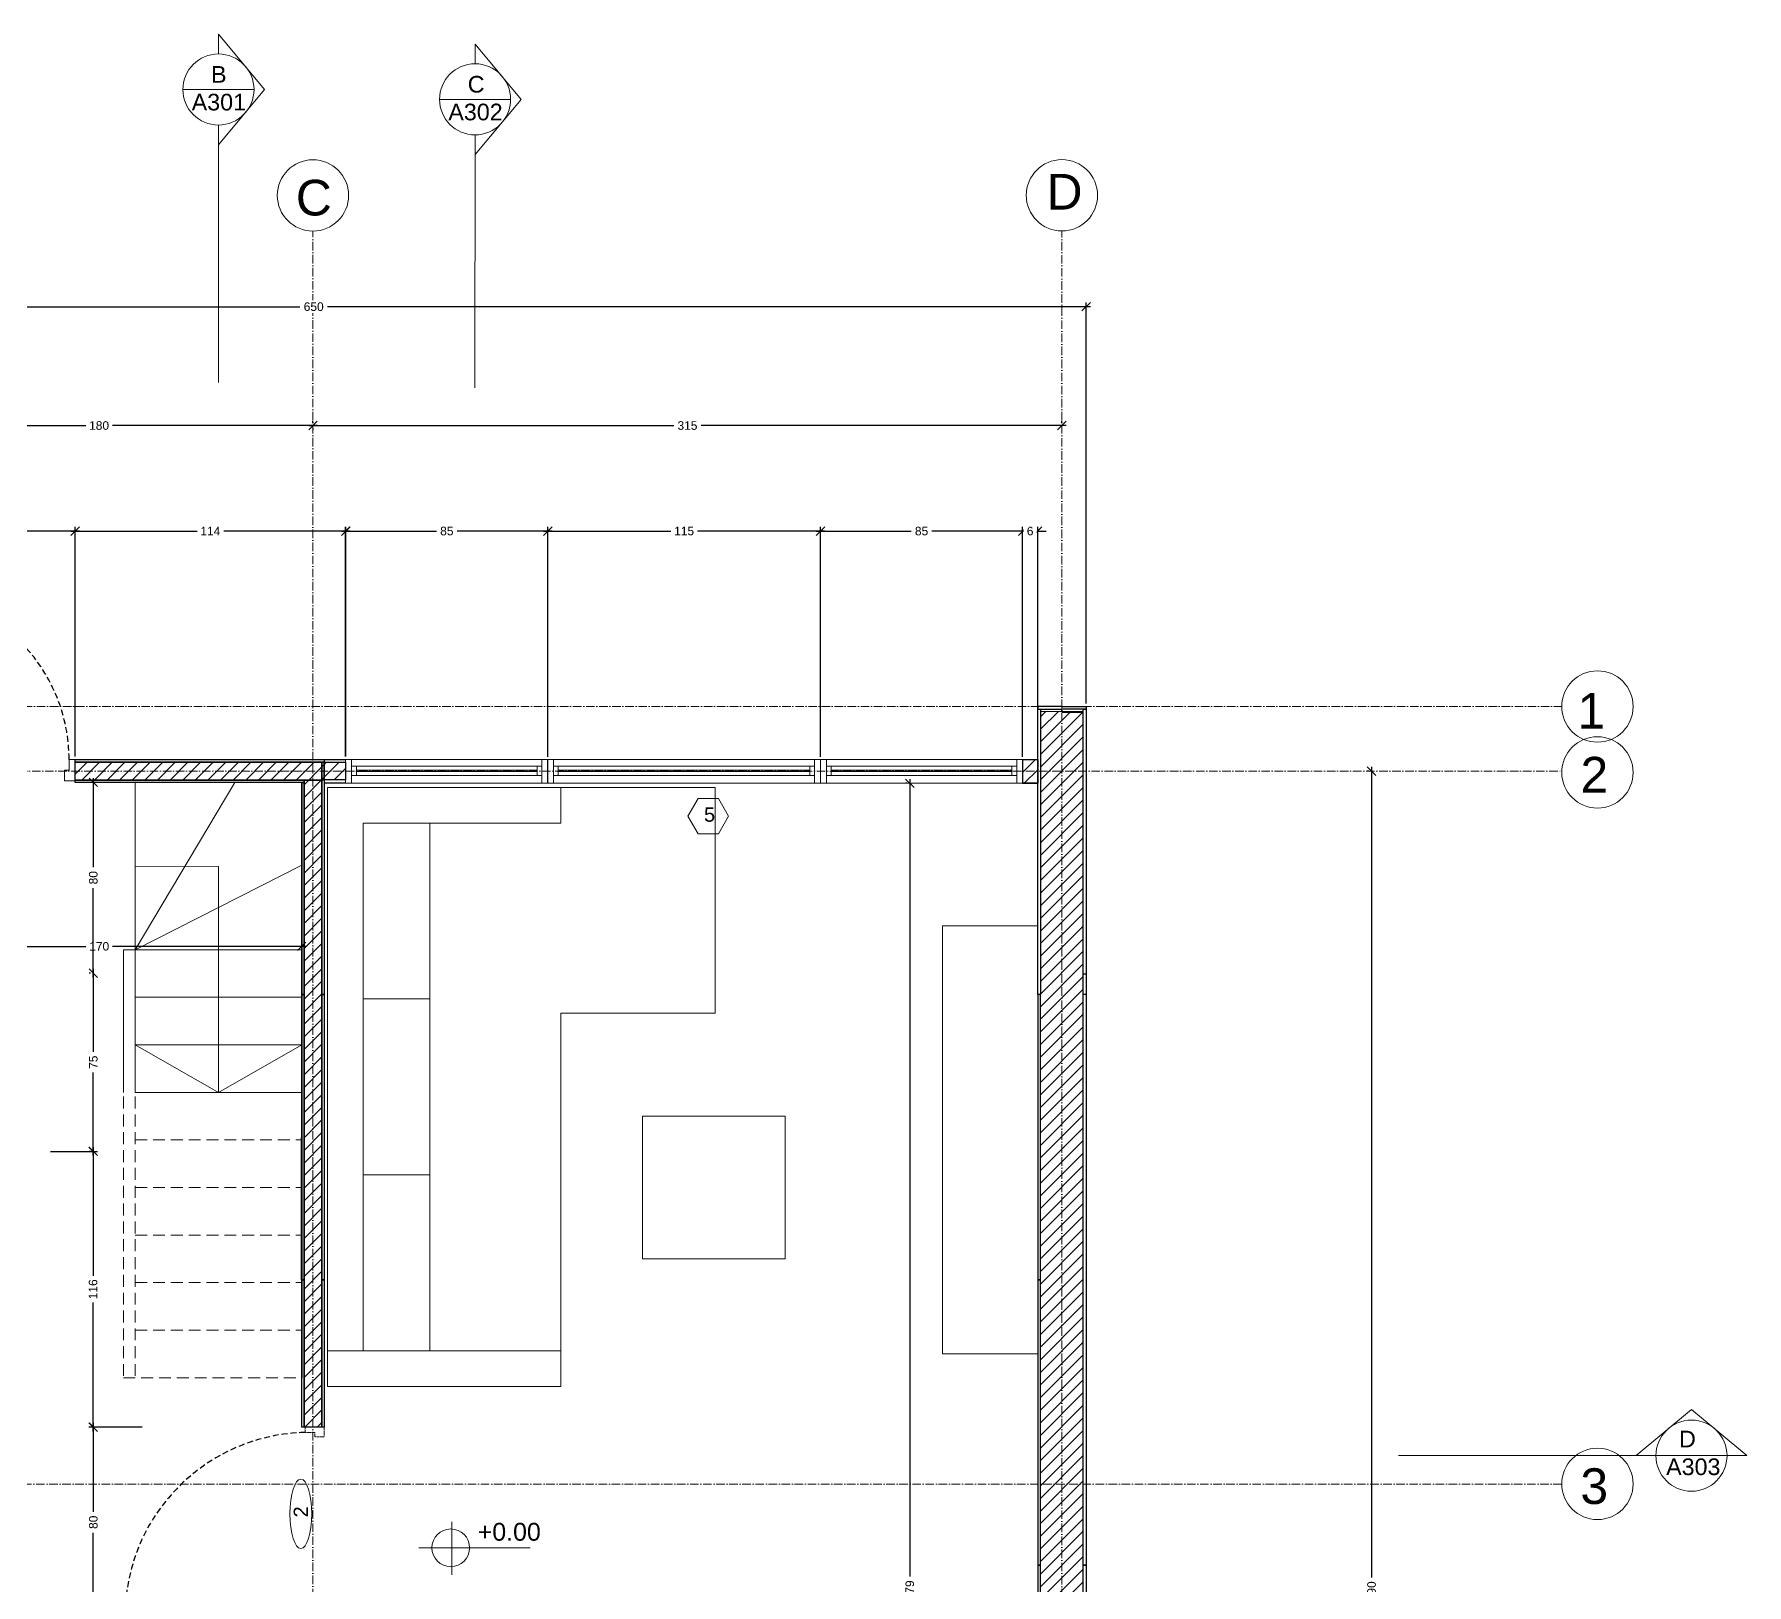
# Model space of a CAD drawing. Header units: centimetres. Extents: x -1332 to 7887, y -608 to 4152.
# Drawn here: x 2508 to 3228, y 63 to 715 of the extents above; entities that cross this region are included whole.
import ezdxf

# ---------------------------------------------------------------- set-up
doc = ezdxf.new("R2010")
doc.units = ezdxf.units.CM
doc.header["$MEASUREMENT"] = 0
for name, pattern in [('ACAD_ISO10W100', [18, 12, -3, 0, -3]), ('CENTER', [2, 1.25, -0.25, 0.25, -0.25]), ('HIDDEN', [0.375, 0.25, -0.125])]:
    doc.linetypes.add(name, pattern=pattern)
doc.layers.get('DEFPOINTS').update_dxf_attribs({"color": 210})
doc.layers.add('ARREDI', color=252, linetype='Continuous', lineweight=18)
doc.layers.add('NUMERAZIONE', color=30, linetype='Continuous', lineweight=5)
for name, color, linetype in [('INFISSI', 130, 'Continuous'), ('quote nuove', 253, 'Continuous'), ('STRUTTURA', 7, 'Continuous')]:
    doc.layers.add(name, color=color, linetype=linetype)
doc.styles.add('ARIAL', font='Arial.ttf')
doc.styles.get("Standard").update_dxf_attribs({"font": 'Arial.ttf'})
doc.dimstyles.new('TICK_36', dxfattribs={"dimtxt": 3.6, "dimasz": 3.6, "dimexe": 1.8, "dimexo": 1.2, "dimgap": 1.8, "dimtad": 0, "dimdec": 0, "dimzin": 0, "dimdsep": 46, "dimtxsty": 'ARIAL', "dimblk": 'OBLIQUE', "dimcen": 1.8, "dimdle": 1.8, "dimclrd": 256, "dimclrt": 256, "dimadec": 0, "dimazin": 0, "dimtfac": 1, "dimtdec": 0, "dimtmove": 1, "dimatfit": 3, "dimldrblk": 'OPEN90', "dimfxl": 1, "dimtfill": 1, "dimtolj": 1, "dimtzin": 0, "dimarcsym": 0})

# ---------------------------------------------------------------- blocks, each defined once
blk = doc.blocks.new('_Oblique')
at = {"color": 0, "linetype": 'ByBlock', "lineweight": -2}
blk.add_line((-0.5, -0.5), (0.5, 0.5), dxfattribs=at)
blk = doc.blocks.new('*D141')
at = {"layer": 'DEFPOINTS', "color": 0, "transparency": 16777216}
for p in [(2300.49, 600.28), (2950.2, 432.12), (2300.49, 431.01)]:
    blk.add_point(p, dxfattribs=at)
at = {"layer": 'quote nuove', "lineweight": -2, "transparency": 16777216}
for p, q in [((2298.69, 600.28), (2619.56, 600.28)), ((2952, 600.28), (2631.13, 600.28))]:
    blk.add_line(p, q, dxfattribs=at)
at = {"layer": 'quote nuove', "color": 0, "lineweight": -2, "transparency": 16777216}
for p, q in [((2300.49, 432.21), (2300.49, 602.08)), ((2950.2, 433.32), (2950.2, 602.08))]:
    blk.add_line(p, q, dxfattribs=at)
at = {"layer": 'quote nuove', "lineweight": -2, "transparency": 16777216, "xscale": 3.6, "yscale": 3.6, "zscale": 3.6, "rotation": 180}
blk.add_blockref('_Oblique', (2300.49, 600.28), dxfattribs=at)
at = {"layer": 'quote nuove', "lineweight": -2, "transparency": 16777216, "xscale": 3.6, "yscale": 3.6, "zscale": 3.6}
blk.add_blockref('_Oblique', (2950.2, 600.28), dxfattribs=at)
at = {"layer": 'quote nuove', "lineweight": 0, "transparency": 16777216, "insert": (2625.35, 600.28), "char_height": 3.6, "attachment_point": 5, "style": 'ARIAL', "bg_fill": 3, "box_fill_scale": 1.25, "bg_fill_color": 256, "bg_fill_true_color": 13158600, "bg_fill_transparency": 0}
blk.add_mtext('\\A1;650', dxfattribs=at)
blk = doc.blocks.new('_Open90')
at = {"color": 0, "linetype": 'ByBlock', "lineweight": -2}
for p, q in [((0, 0), (-1, 0)), ((-0.5, 0.5), (0, 0)), ((0, 0), (-0.5, -0.5))]:
    blk.add_line(p, q, dxfattribs=at)
blk = doc.blocks.new('*D142')
at = {"layer": 'DEFPOINTS', "color": 0, "transparency": 16777216}
for p in [(2625.05, 550.28), (2625.05, 550.28), (2940, 550.28)]:
    blk.add_point(p, dxfattribs=at)
at = {"layer": 'quote nuove', "lineweight": -2, "transparency": 16777216}
for p, q in [((2623.25, 550.28), (2776.73, 550.28)), ((2941.8, 550.28), (2788.31, 550.28))]:
    blk.add_line(p, q, dxfattribs=at)
at = {"layer": 'quote nuove', "color": 0, "lineweight": -2, "transparency": 16777216}
for p, q in [((2625.05, 549.08), (2625.05, 548.48)), ((2940, 551.48), (2940, 552.08))]:
    blk.add_line(p, q, dxfattribs=at)
at = {"layer": 'quote nuove', "lineweight": -2, "transparency": 16777216, "xscale": 3.6, "yscale": 3.6, "zscale": 3.6, "rotation": 180}
blk.add_blockref('_Oblique', (2625.05, 550.28), dxfattribs=at)
at = {"layer": 'quote nuove', "lineweight": -2, "transparency": 16777216, "xscale": 3.6, "yscale": 3.6, "zscale": 3.6}
blk.add_blockref('_Oblique', (2940, 550.28), dxfattribs=at)
at = {"layer": 'quote nuove', "lineweight": 0, "transparency": 16777216, "insert": (2782.52, 550.28), "char_height": 3.6, "attachment_point": 5, "style": 'ARIAL', "bg_fill": 3, "box_fill_scale": 1.25, "bg_fill_color": 256, "bg_fill_true_color": 13158600, "bg_fill_transparency": 0}
blk.add_mtext('\\A1;315', dxfattribs=at)
blk = doc.blocks.new('*D143')
at = {"layer": 'DEFPOINTS', "color": 0, "transparency": 16777216}
for p in [(2445.15, 550.28), (2445.15, 550.28), (2625.05, 550.28)]:
    blk.add_point(p, dxfattribs=at)
at = {"layer": 'quote nuove', "lineweight": -2, "transparency": 16777216}
for p, q in [((2443.35, 550.28), (2529.49, 550.28)), ((2626.85, 550.28), (2540.7, 550.28))]:
    blk.add_line(p, q, dxfattribs=at)
at = {"layer": 'quote nuove', "color": 0, "lineweight": -2, "transparency": 16777216}
for p, q in [((2445.15, 551.48), (2445.15, 552.08)), ((2625.05, 551.48), (2625.05, 552.08))]:
    blk.add_line(p, q, dxfattribs=at)
at = {"layer": 'quote nuove', "lineweight": -2, "transparency": 16777216, "xscale": 3.6, "yscale": 3.6, "zscale": 3.6, "rotation": 180}
blk.add_blockref('_Oblique', (2445.15, 550.28), dxfattribs=at)
at = {"layer": 'quote nuove', "lineweight": -2, "transparency": 16777216, "xscale": 3.6, "yscale": 3.6, "zscale": 3.6}
blk.add_blockref('_Oblique', (2625.05, 550.28), dxfattribs=at)
at = {"layer": 'quote nuove', "lineweight": 0, "transparency": 16777216, "insert": (2535.1, 550.28), "char_height": 3.6, "attachment_point": 5, "style": 'ARIAL', "bg_fill": 3, "box_fill_scale": 1.25, "bg_fill_color": 256, "bg_fill_true_color": 13158600, "bg_fill_transparency": 0}
blk.add_mtext('\\A1;180', dxfattribs=at)
blk = doc.blocks.new('*D152')
at = {"layer": 'DEFPOINTS', "color": 0, "transparency": 16777216}
for p in [(3070.2, 404.91), (3070.2, 404.91), (3070.2, -284.95)]:
    blk.add_point(p, dxfattribs=at)
at = {"layer": 'quote nuove', "color": 0, "lineweight": -2, "transparency": 16777216}
for p, q in [((3069, 404.91), (3068.4, 404.91)), ((3069, -284.95), (3068.4, -284.95))]:
    blk.add_line(p, q, dxfattribs=at)
at = {"layer": 'quote nuove', "lineweight": -2, "transparency": 16777216}
for p, q in [((3070.2, 406.71), (3070.2, 65.76)), ((3070.2, -286.75), (3070.2, 54.2))]:
    blk.add_line(p, q, dxfattribs=at)
at = {"layer": 'quote nuove', "lineweight": -2, "transparency": 16777216, "xscale": 3.6, "yscale": 3.6, "zscale": 3.6}
for p, rotation in [((3070.2, 404.91), 90), ((3070.2, -284.95), 270)]:
    blk.add_blockref('_Oblique', p, dxfattribs=dict(at, rotation=rotation))
at = {"layer": 'quote nuove', "lineweight": 0, "transparency": 16777216, "insert": (3070.2, 59.98), "char_height": 3.6, "attachment_point": 5, "rotation": 90, "style": 'ARIAL', "bg_fill": 3, "box_fill_scale": 1.25, "bg_fill_color": 256, "bg_fill_true_color": 13158600, "bg_fill_transparency": 0}
blk.add_mtext('\\A1;690', dxfattribs=at)
blk = doc.blocks.new('*D153')
at = {"layer": 'DEFPOINTS', "color": 0, "transparency": 16777216}
for p in [(2838.47, 505.9), (2838.47, 409.81), (2923.47, 409.81)]:
    blk.add_point(p, dxfattribs=at)
at = {"layer": 'quote nuove', "lineweight": -2, "transparency": 16777216}
for p, q in [((2836.67, 505.9), (2876.57, 505.9)), ((2925.27, 505.9), (2885.36, 505.9))]:
    blk.add_line(p, q, dxfattribs=at)
at = {"layer": 'quote nuove', "color": 0, "lineweight": -2, "transparency": 16777216}
for p, q in [((2838.47, 411.01), (2838.47, 507.7)), ((2923.47, 411.01), (2923.47, 507.7))]:
    blk.add_line(p, q, dxfattribs=at)
at = {"layer": 'quote nuove', "lineweight": -2, "transparency": 16777216, "xscale": 3.6, "yscale": 3.6, "zscale": 3.6, "rotation": 180}
blk.add_blockref('_Oblique', (2838.47, 505.9), dxfattribs=at)
at = {"layer": 'quote nuove', "lineweight": -2, "transparency": 16777216, "xscale": 3.6, "yscale": 3.6, "zscale": 3.6}
blk.add_blockref('_Oblique', (2923.47, 505.9), dxfattribs=at)
at = {"layer": 'quote nuove', "lineweight": 0, "transparency": 16777216, "insert": (2880.97, 505.9), "char_height": 3.6, "attachment_point": 5, "style": 'ARIAL', "bg_fill": 3, "box_fill_scale": 1.25, "bg_fill_color": 256, "bg_fill_true_color": 13158600, "bg_fill_transparency": 0}
blk.add_mtext('\\A1;85', dxfattribs=at)
blk = doc.blocks.new('*D154')
at = {"layer": 'DEFPOINTS', "color": 0, "transparency": 16777216}
for p in [(2723.78, 505.9), (2723.78, 409.81), (2838.47, 409.81)]:
    blk.add_point(p, dxfattribs=at)
at = {"layer": 'quote nuove', "lineweight": -2, "transparency": 16777216}
for p, q in [((2721.98, 505.9), (2775.5, 505.9)), ((2840.27, 505.9), (2786.75, 505.9))]:
    blk.add_line(p, q, dxfattribs=at)
at = {"layer": 'quote nuove', "color": 0, "lineweight": -2, "transparency": 16777216}
for p, q in [((2723.78, 411.01), (2723.78, 507.7)), ((2838.47, 411.01), (2838.47, 507.7))]:
    blk.add_line(p, q, dxfattribs=at)
at = {"layer": 'quote nuove', "lineweight": -2, "transparency": 16777216, "xscale": 3.6, "yscale": 3.6, "zscale": 3.6, "rotation": 180}
blk.add_blockref('_Oblique', (2723.78, 505.9), dxfattribs=at)
at = {"layer": 'quote nuove', "lineweight": -2, "transparency": 16777216, "xscale": 3.6, "yscale": 3.6, "zscale": 3.6}
blk.add_blockref('_Oblique', (2838.47, 505.9), dxfattribs=at)
at = {"layer": 'quote nuove', "lineweight": 0, "transparency": 16777216, "insert": (2781.12, 505.9), "char_height": 3.6, "attachment_point": 5, "style": 'ARIAL', "bg_fill": 3, "box_fill_scale": 1.25, "bg_fill_color": 256, "bg_fill_true_color": 13158600, "bg_fill_transparency": 0}
blk.add_mtext('\\A1;115', dxfattribs=at)
blk = doc.blocks.new('*D155')
at = {"layer": 'DEFPOINTS', "color": 0, "transparency": 16777216}
for p in [(2638.9, 505.9), (2638.9, 409.86), (2723.78, 409.81)]:
    blk.add_point(p, dxfattribs=at)
at = {"layer": 'quote nuove', "lineweight": -2, "transparency": 16777216}
for p, q in [((2637.1, 505.9), (2676.95, 505.9)), ((2725.58, 505.9), (2685.74, 505.9))]:
    blk.add_line(p, q, dxfattribs=at)
at = {"layer": 'quote nuove', "color": 0, "lineweight": -2, "transparency": 16777216}
for p, q in [((2638.9, 411.06), (2638.9, 507.7)), ((2723.78, 411.01), (2723.78, 507.7))]:
    blk.add_line(p, q, dxfattribs=at)
at = {"layer": 'quote nuove', "lineweight": -2, "transparency": 16777216, "xscale": 3.6, "yscale": 3.6, "zscale": 3.6, "rotation": 180}
blk.add_blockref('_Oblique', (2638.9, 505.9), dxfattribs=at)
at = {"layer": 'quote nuove', "lineweight": -2, "transparency": 16777216, "xscale": 3.6, "yscale": 3.6, "zscale": 3.6}
blk.add_blockref('_Oblique', (2723.78, 505.9), dxfattribs=at)
at = {"layer": 'quote nuove', "lineweight": 0, "transparency": 16777216, "insert": (2681.34, 505.9), "char_height": 3.6, "attachment_point": 5, "style": 'ARIAL', "bg_fill": 3, "box_fill_scale": 1.25, "bg_fill_color": 256, "bg_fill_true_color": 13158600, "bg_fill_transparency": 0}
blk.add_mtext('\\A1;85', dxfattribs=at)
blk = doc.blocks.new('*D122')
at = {"layer": 'DEFPOINTS', "color": 0, "transparency": 16777216}
for p in [(2876.02, 399.81), (2876.02, 399.81), (2876.02, -279.04)]:
    blk.add_point(p, dxfattribs=at)
at = {"layer": 'quote nuove', "color": 0, "lineweight": -2, "transparency": 16777216}
for p, q in [((2874.82, 399.81), (2874.22, 399.81)), ((2877.22, -279.04), (2877.82, -279.04))]:
    blk.add_line(p, q, dxfattribs=at)
at = {"layer": 'quote nuove', "lineweight": -2, "transparency": 16777216}
for p, q in [((2876.02, 401.61), (2876.02, 66.18)), ((2876.02, -280.84), (2876.02, 54.6))]:
    blk.add_line(p, q, dxfattribs=at)
at = {"layer": 'quote nuove', "lineweight": -2, "transparency": 16777216, "xscale": 3.6, "yscale": 3.6, "zscale": 3.6}
for p, rotation in [((2876.02, 399.81), 90), ((2876.02, -279.04), 270)]:
    blk.add_blockref('_Oblique', p, dxfattribs=dict(at, rotation=rotation))
at = {"layer": 'quote nuove', "lineweight": 0, "transparency": 16777216, "insert": (2876.02, 60.39), "char_height": 3.6, "attachment_point": 5, "rotation": 90, "style": 'ARIAL', "bg_fill": 3, "box_fill_scale": 1.25, "bg_fill_color": 256, "bg_fill_true_color": 13158600, "bg_fill_transparency": 0}
blk.add_mtext('\\A1;679', dxfattribs=at)
blk = doc.blocks.new('*D161')
at = {"layer": 'DEFPOINTS', "color": 0, "transparency": 16777216}
for p in [(2450, 331.23), (2620.3, 331.23), (2620.3, 331.23)]:
    blk.add_point(p, dxfattribs=at)
at = {"layer": 'quote nuove', "color": 0, "lineweight": -2, "transparency": 16777216}
for p, q in [((2450, 332.43), (2450, 333.03)), ((2620.3, 332.43), (2620.3, 333.03))]:
    blk.add_line(p, q, dxfattribs=at)
at = {"layer": 'quote nuove', "lineweight": -2, "transparency": 16777216}
for p, q in [((2448.2, 331.23), (2529.54, 331.23)), ((2622.1, 331.23), (2540.75, 331.23))]:
    blk.add_line(p, q, dxfattribs=at)
at = {"layer": 'quote nuove', "lineweight": -2, "transparency": 16777216, "xscale": 3.6, "yscale": 3.6, "zscale": 3.6, "rotation": 180}
blk.add_blockref('_Oblique', (2450, 331.23), dxfattribs=at)
at = {"layer": 'quote nuove', "lineweight": -2, "transparency": 16777216, "xscale": 3.6, "yscale": 3.6, "zscale": 3.6}
blk.add_blockref('_Oblique', (2620.3, 331.23), dxfattribs=at)
at = {"layer": 'quote nuove', "lineweight": 0, "transparency": 16777216, "insert": (2535.15, 331.23), "char_height": 3.6, "attachment_point": 5, "style": 'ARIAL', "bg_fill": 3, "box_fill_scale": 1.25, "bg_fill_color": 256, "bg_fill_true_color": 13158600, "bg_fill_transparency": 0}
blk.add_mtext('\\A1;170', dxfattribs=at)
blk = doc.blocks.new('*D163')
at = {"layer": 'DEFPOINTS', "color": 0, "transparency": 16777216}
for p in [(2525, 505.9), (2525, 409.84), (2638.78, 409.84)]:
    blk.add_point(p, dxfattribs=at)
at = {"layer": 'quote nuove', "lineweight": -2, "transparency": 16777216}
for p, q in [((2523.2, 505.9), (2576.29, 505.9)), ((2640.58, 505.9), (2587.49, 505.9))]:
    blk.add_line(p, q, dxfattribs=at)
at = {"layer": 'quote nuove', "color": 0, "lineweight": -2, "transparency": 16777216}
for p, q in [((2525, 411.04), (2525, 507.7)), ((2638.78, 411.04), (2638.78, 507.7))]:
    blk.add_line(p, q, dxfattribs=at)
at = {"layer": 'quote nuove', "lineweight": -2, "transparency": 16777216, "xscale": 3.6, "yscale": 3.6, "zscale": 3.6, "rotation": 180}
blk.add_blockref('_Oblique', (2525, 505.9), dxfattribs=at)
at = {"layer": 'quote nuove', "lineweight": -2, "transparency": 16777216, "xscale": 3.6, "yscale": 3.6, "zscale": 3.6}
blk.add_blockref('_Oblique', (2638.78, 505.9), dxfattribs=at)
at = {"layer": 'quote nuove', "lineweight": 0, "transparency": 16777216, "insert": (2581.89, 505.9), "char_height": 3.6, "attachment_point": 5, "style": 'ARIAL', "bg_fill": 3, "box_fill_scale": 1.25, "bg_fill_color": 256, "bg_fill_true_color": 13158600, "bg_fill_transparency": 0}
blk.add_mtext('\\A1;114', dxfattribs=at)
blk = doc.blocks.new('*D164')
at = {"layer": 'DEFPOINTS', "color": 0, "transparency": 16777216}
for p in [(2450, 505.9), (2450, 409.84), (2525, 409.84)]:
    blk.add_point(p, dxfattribs=at)
at = {"layer": 'quote nuove', "lineweight": -2, "transparency": 16777216}
for p, q in [((2448.2, 505.9), (2483.12, 505.9)), ((2526.8, 505.9), (2491.87, 505.9))]:
    blk.add_line(p, q, dxfattribs=at)
at = {"layer": 'quote nuove', "color": 0, "lineweight": -2, "transparency": 16777216}
for p, q in [((2450, 411.04), (2450, 507.7)), ((2525, 411.04), (2525, 507.7))]:
    blk.add_line(p, q, dxfattribs=at)
at = {"layer": 'quote nuove', "lineweight": -2, "transparency": 16777216, "xscale": 3.6, "yscale": 3.6, "zscale": 3.6, "rotation": 180}
blk.add_blockref('_Oblique', (2450, 505.9), dxfattribs=at)
at = {"layer": 'quote nuove', "lineweight": -2, "transparency": 16777216, "xscale": 3.6, "yscale": 3.6, "zscale": 3.6}
blk.add_blockref('_Oblique', (2525, 505.9), dxfattribs=at)
at = {"layer": 'quote nuove', "lineweight": 0, "transparency": 16777216, "insert": (2487.5, 505.9), "char_height": 3.6, "attachment_point": 5, "style": 'ARIAL', "bg_fill": 3, "box_fill_scale": 1.25, "bg_fill_color": 256, "bg_fill_true_color": 13158600, "bg_fill_transparency": 0}
blk.add_mtext('\\A1;75', dxfattribs=at)
blk = doc.blocks.new('*D167')
at = {"layer": 'DEFPOINTS', "color": 0, "transparency": 16777216}
for p in [(2923.47, 409.81), (2929.8, 409.77)]:
    blk.add_point(p, dxfattribs=at)
at = {"layer": 'quote nuove', "lineweight": -2, "transparency": 16777216}
for p, q in [((2923.47, 505.9), (2919.87, 505.9)), ((2923.47, 505.9), (2923.64, 505.9)), ((2929.8, 505.9), (2929.62, 505.9)), ((2929.8, 505.9), (2933.4, 505.9))]:
    blk.add_line(p, q, dxfattribs=at)
at = {"layer": 'quote nuove', "color": 0, "lineweight": -2, "transparency": 16777216}
for p, q in [((2923.47, 411.01), (2923.47, 507.7)), ((2929.8, 410.97), (2929.8, 507.7))]:
    blk.add_line(p, q, dxfattribs=at)
at = {"layer": 'quote nuove', "lineweight": -2, "transparency": 16777216, "xscale": 3.6, "yscale": 3.6, "zscale": 3.6}
blk.add_blockref('_Oblique', (2923.47, 505.9), dxfattribs=at)
at = {"layer": 'quote nuove', "lineweight": -2, "transparency": 16777216, "xscale": 3.6, "yscale": 3.6, "zscale": 3.6, "rotation": 180}
blk.add_blockref('_Oblique', (2929.8, 505.9), dxfattribs=at)
at = {"layer": 'quote nuove', "lineweight": 0, "transparency": 16777216, "insert": (2926.63, 505.9), "char_height": 3.6, "attachment_point": 5, "style": 'ARIAL', "bg_fill": 3, "box_fill_scale": 1.25, "bg_fill_color": 256, "bg_fill_true_color": 13158600, "bg_fill_transparency": 0}
blk.add_mtext('\\A1;6', dxfattribs=at)
at = {"layer": 'DEFPOINTS', "color": 0, "transparency": 16777216}
blk.add_point((2929.8, 505.9), dxfattribs=at)
blk = doc.blocks.new('*D133')
at = {"layer": 'DEFPOINTS', "color": 0, "transparency": 16777216}
for p in [(2532.68, 320.01), (2532.68, 320.01), (2532.68, 245.01)]:
    blk.add_point(p, dxfattribs=at)
at = {"layer": 'quote nuove', "color": 0, "lineweight": -2, "transparency": 16777216}
for p, q in [((2531.48, 320.01), (2530.88, 320.01)), ((2531.48, 245.01), (2530.88, 245.01))]:
    blk.add_line(p, q, dxfattribs=at)
at = {"layer": 'quote nuove', "lineweight": -2, "transparency": 16777216}
for p, q in [((2532.68, 321.81), (2532.68, 286.89)), ((2532.68, 243.21), (2532.68, 278.14))]:
    blk.add_line(p, q, dxfattribs=at)
at = {"layer": 'quote nuove', "lineweight": -2, "transparency": 16777216, "xscale": 3.6, "yscale": 3.6, "zscale": 3.6}
for p, rotation in [((2532.68, 320.01), 90), ((2532.68, 245.01), 270)]:
    blk.add_blockref('_Oblique', p, dxfattribs=dict(at, rotation=rotation))
at = {"layer": 'quote nuove', "lineweight": 0, "transparency": 16777216, "insert": (2532.68, 282.51), "char_height": 3.6, "attachment_point": 5, "rotation": 90, "style": 'ARIAL', "bg_fill": 3, "box_fill_scale": 1.25, "bg_fill_color": 256, "bg_fill_true_color": 13158600, "bg_fill_transparency": 0}
blk.add_mtext('\\A1;75', dxfattribs=at)
blk = doc.blocks.new('*D188')
at = {"layer": 'DEFPOINTS', "color": 0, "transparency": 16777216}
for p in [(2532.68, 400.21), (2532.68, 400.21), (2532.68, 320.01)]:
    blk.add_point(p, dxfattribs=at)
at = {"layer": 'quote nuove', "color": 0, "lineweight": -2, "transparency": 16777216}
for p, q in [((2531.48, 400.21), (2530.88, 400.21)), ((2531.48, 320.01), (2530.88, 320.01))]:
    blk.add_line(p, q, dxfattribs=at)
at = {"layer": 'quote nuove', "lineweight": -2, "transparency": 16777216}
for p, q in [((2532.68, 402.01), (2532.68, 364.49)), ((2532.68, 318.21), (2532.68, 355.74))]:
    blk.add_line(p, q, dxfattribs=at)
at = {"layer": 'quote nuove', "lineweight": -2, "transparency": 16777216, "xscale": 3.6, "yscale": 3.6, "zscale": 3.6}
for p, rotation in [((2532.68, 400.21), 90), ((2532.68, 320.01), 270)]:
    blk.add_blockref('_Oblique', p, dxfattribs=dict(at, rotation=rotation))
at = {"layer": 'quote nuove', "lineweight": 0, "transparency": 16777216, "insert": (2532.68, 360.11), "char_height": 3.6, "attachment_point": 5, "rotation": 90, "style": 'ARIAL', "bg_fill": 3, "box_fill_scale": 1.25, "bg_fill_color": 256, "bg_fill_true_color": 13158600, "bg_fill_transparency": 0}
blk.add_mtext('\\A1;80', dxfattribs=at)
blk = doc.blocks.new('*D393')
at = {"layer": 'ARREDI', "lineweight": -2, "transparency": 16777216}
for p, q in [((2532.68, 130.81), (2532.68, 93.39)), ((2532.68, 47.21), (2532.68, 84.64))]:
    blk.add_line(p, q, dxfattribs=at)
at = {"layer": 'ARREDI', "color": 0, "lineweight": -2, "transparency": 16777216}
for p, q in [((2553.23, 129.01), (2530.88, 129.01)), ((2616.52, 49.01), (2530.88, 49.01))]:
    blk.add_line(p, q, dxfattribs=at)
at = {"layer": 'DEFPOINTS', "color": 0, "transparency": 16777216}
for p in [(2554.43, 129.01), (2532.68, 49.01), (2617.72, 49.01)]:
    blk.add_point(p, dxfattribs=at)
at = {"layer": 'ARREDI', "lineweight": -2, "transparency": 16777216, "xscale": 3.6, "yscale": 3.6, "zscale": 3.6}
for p, rotation in [((2532.68, 129.01), 90), ((2532.68, 49.01), 270)]:
    blk.add_blockref('_Oblique', p, dxfattribs=dict(at, rotation=rotation))
at = {"layer": 'ARREDI', "transparency": 16777216, "insert": (2532.68, 89.01), "char_height": 3.6, "attachment_point": 5, "rotation": 90, "style": 'ARIAL', "bg_fill": 3, "box_fill_scale": 1.25, "bg_fill_color": 256, "bg_fill_true_color": 13158600, "bg_fill_transparency": 0}
blk.add_mtext('\\A1;80', dxfattribs=at)
blk = doc.blocks.new('*D394')
at = {"layer": 'ARREDI', "color": 0, "lineweight": -2, "transparency": 16777216}
for p, q in [((2514.64, 245.01), (2534.38, 245.01)), ((2546.35, 129.01), (2530.78, 129.01))]:
    blk.add_line(p, q, dxfattribs=at)
at = {"layer": 'ARREDI', "lineweight": -2, "transparency": 16777216}
for p, q in [((2532.58, 246.81), (2532.58, 192.62)), ((2532.58, 127.21), (2532.58, 181.41))]:
    blk.add_line(p, q, dxfattribs=at)
at = {"layer": 'DEFPOINTS', "color": 0, "transparency": 16777216}
for p in [(2513.44, 245.01), (2532.58, 245.01), (2547.55, 129.01)]:
    blk.add_point(p, dxfattribs=at)
at = {"layer": 'ARREDI', "lineweight": -2, "transparency": 16777216, "xscale": 3.6, "yscale": 3.6, "zscale": 3.6}
for p, rotation in [((2532.58, 245.01), 90), ((2532.58, 129.01), 270)]:
    blk.add_blockref('_Oblique', p, dxfattribs=dict(at, rotation=rotation))
at = {"layer": 'ARREDI', "transparency": 16777216, "insert": (2532.58, 187.01), "char_height": 3.6, "attachment_point": 5, "rotation": 90, "style": 'ARIAL', "bg_fill": 3, "box_fill_scale": 1.25, "bg_fill_color": 256, "bg_fill_true_color": 13158600, "bg_fill_transparency": 0}
blk.add_mtext('\\A1;116', dxfattribs=at)

msp = doc.modelspace()

# ---------------------------------------------------------------- hatches: boundary and pattern name
at = {"layer": 'ARREDI'}
h = msp.add_hatch(dxfattribs=at)
h.set_pattern_fill('ANSI31', color=0, scale=30)
h.paths.add_polyline_path([(2940, 430.03), (2931, 430.03), (2931, -288.99), (2931, -288.99), (2931, -317.79), (2940.01, -317.79)])
h.paths.add_polyline_path([(2949, 430.03), (2940, 430.03), (2940.01, -317.79), (2949, -317.79)])
at = {"layer": 'STRUTTURA'}
h = msp.add_hatch(dxfattribs=at)
h.set_pattern_fill('ANSI31', color=256, scale=30)
h.paths.add_polyline_path([(2525, 408.71), (2525, 401.21), (2628.79, 401.21), (2628.79, 408.71)])
h.paths.add_polyline_path([(2621.3, 129.01), (2628.8, 129.01), (2628.8, 191.01), (2628.79, 191.01), (2628.79, 311.01), (2628.79, 311.01), (2628.79, 401.21), (2621.3, 401.21)])
h = msp.add_hatch(dxfattribs=at)
h.set_pattern_fill('ANSI31', color=256, scale=30)
h.paths.add_polyline_path([(2629.79, 408.71), (2628.79, 408.71), (2628.79, 401.21), (2629.79, 401.21)])
h.paths.add_polyline_path([(2638.78, 408.71), (2629.79, 408.71), (2629.79, 401.24), (2638.78, 401.24)])
h = msp.add_hatch(dxfattribs=at)
h.set_pattern_fill('ANSI31', color=256, scale=30)
h.paths.add_polyline_path([(2929.8, 399.81), (2929.8, 409.77), (2923.59, 409.77), (2923.59, 399.81)])

# ---------------------------------------------------------------- linework, layer by layer
at = {"layer": 'ARREDI'}
for p, q in [((2631.22, 398.12), (2794.22, 398.12)), ((2631.22, 398.12), (2631.22, 146.12)), ((2729.22, 383.12), (2729.22, 398.12)), ((2794.22, 303.12), (2794.22, 398.12)), ((2646.22, 161.12), (2646.22, 383.12)), ((2646.22, 383.12), (2729.22, 383.12)), ((2674.22, 383.12), (2674.22, 161.12)), ((2889.8, 159.81), (2889.8, 339.81)), ((2889.8, 339.81), (2929.8, 339.81)), ((2550.3, 329.81), (2550.3, 269.81)), ((2646.22, 235.12), (2646.22, 309.12)), ((2646.22, 309.12), (2674.22, 309.12)), ((2794.22, 303.12), (2729.22, 303.12)), ((2729.22, 146.12), (2729.22, 303.12)), ((2674.22, 235.12), (2646.22, 235.12)), ((2674.22, 161.12), (2674.22, 235.12)), ((2729.22, 161.12), (2631.22, 161.12)), ((2631.22, 161.12), (2646.22, 161.12)), ((2729.22, 146.12), (2729.22, 161.12)), ((2929.8, 159.81), (2889.8, 159.81)), ((2631.22, 146.12), (2729.22, 146.12))]:
    msp.add_line(p, q, dxfattribs=at)
at = {"layer": 'ARREDI', "color": 253, "lineweight": 0}
msp.add_line((2545.3, 329.81), (2545.3, 269.81), dxfattribs=at)
at = {"layer": 'ARREDI', "color": 253, "linetype": 'HIDDEN', "lineweight": 0, "ltscale": 20}
msp.add_line((2545.3, 268.04), (2545.3, 149.81), dxfattribs=at)
at = {"layer": 'ARREDI', "linetype": 'HIDDEN', "ltscale": 20}
for p, q in [((2550.3, 268.04), (2550.3, 149.81)), ((2545.3, 149.81), (2620.3, 149.81))]:
    msp.add_line(p, q, dxfattribs=at)
at = {"layer": 'ARREDI'}
for points in [[(2550.3, 329.81), (2550.3, 400.21)], [(2550.3, 329.81), (2592.23, 400.21)], [(2550.3, 329.81), (2620.3, 365.33)], [(2585.3, 269.81), (2585.3, 364.81), (2550.3, 365.01)], [(2550.3, 329.81), (2620.3, 329.81)], [(2550.3, 309.81), (2620.3, 309.81)], [(2550.3, 289.81), (2620.3, 289.81)], [(2620.3, 289.81), (2585.3, 269.81), (2550.3, 289.81)], [(2550.3, 269.81), (2620.3, 269.81)], [(2763.64, 259.79), (2823.64, 259.79), (2823.64, 199.79), (2763.64, 199.79), (2763.64, 259.79)]]:
    msp.add_lwpolyline(points, dxfattribs=at)
at = {"layer": 'ARREDI', "color": 253, "lineweight": 0}
msp.add_lwpolyline([(2550.3, 329.81), (2545.3, 329.81)], dxfattribs=at)
at = {"layer": 'ARREDI', "linetype": 'HIDDEN', "ltscale": 20}
for points in [[(2550.3, 249.81), (2620.3, 249.81)], [(2550.3, 229.81), (2620.3, 229.81)], [(2550.3, 209.81), (2620.3, 209.81)], [(2550.3, 189.81), (2620.3, 189.81)], [(2550.3, 169.81), (2620.3, 169.81)]]:
    msp.add_lwpolyline(points, dxfattribs=at)
at = {"layer": 'INFISSI', "color": 4, "linetype": 'ByBlock', "lineweight": 0}
for p, q in [((2638.78, 409.81), (2723.78, 409.81)), ((2726.14, 409.81), (2838.47, 409.81)), ((2838.47, 409.81), (2923.47, 409.81)), ((2638.78, 399.81), (2838.47, 399.81)), ((2638.78, 399.81), (2723.78, 399.81)), ((2838.47, 399.81), (2923.47, 399.81))]:
    msp.add_line(p, q, dxfattribs=at)
at = {"layer": 'INFISSI', "color": 4, "lineweight": 0}
for p, q in [((2643.28, 404.83), (2643.28, 405.33)), ((2643.28, 405.33), (2719.28, 405.33)), ((2719.28, 404.83), (2643.28, 404.83)), ((2719.28, 405.33), (2718.1, 405.33)), ((2718.1, 404.83), (2719.28, 404.83)), ((2719.28, 405.08), (2719.28, 405.33)), ((2728.14, 404.84), (2728.14, 405.34)), ((2728.14, 405.34), (2833.97, 405.34)), ((2833.97, 404.84), (2728.14, 404.84)), ((2842.97, 404.84), (2842.97, 405.34)), ((2842.97, 405.34), (2918.97, 405.34)), ((2918.97, 405.34), (2917.78, 405.34)), ((2917.78, 404.84), (2918.97, 404.84)), ((2918.97, 405.09), (2918.97, 405.34)), ((2643.28, 403.08), (2641.28, 403.08)), ((2719.28, 403.08), (2643.28, 403.08)), ((2719.28, 403.08), (2721.28, 403.08)), ((2726.14, 403.09), (2728.58, 403.09)), ((2728.14, 403.09), (2726.14, 403.09)), ((2833.97, 403.09), (2728.14, 403.09)), ((2833.97, 403.09), (2835.97, 403.09)), ((2842.97, 403.09), (2840.97, 403.09)), ((2918.97, 403.09), (2920.97, 403.09))]:
    msp.add_line(p, q, dxfattribs=at)
msp.add_lwpolyline([(2522.5, 409.81), (2525, 409.81), (2525, 400.81), (2520.5, 400.81), (2520.5, 405.31), (2522.5, 405.31), (2522.5, 409.81)], dxfattribs=at)
at = {"layer": 'INFISSI', "color": 4, "linetype": 'ByBlock', "lineweight": 0}
for points in [[(2638.78, 409.81), (2641.28, 409.81), (2641.28, 399.81), (2638.78, 399.81)], [(2835.97, 409.81), (2838.47, 409.81), (2838.47, 399.81), (2835.97, 399.81)], [(2838.47, 409.81), (2840.97, 409.81), (2840.97, 399.81), (2838.47, 399.81)], [(2920.97, 409.81), (2923.47, 409.81), (2923.47, 399.81), (2920.97, 399.81)]]:
    msp.add_lwpolyline(points, close=True, dxfattribs=at)
at = {"layer": 'INFISSI', "color": 4, "lineweight": 0}
for points in [[(2721.28, 409.81), (2723.78, 409.81), (2723.78, 399.81), (2721.28, 399.81)], [(2723.64, 409.81), (2726.14, 409.81), (2726.14, 399.81), (2723.64, 399.81)]]:
    msp.add_lwpolyline(points, close=True, dxfattribs=at)
at = {"layer": 'INFISSI', "color": 4, "linetype": 'CENTER', "lineweight": 0}
msp.add_lwpolyline([(2621.8, 126.79), (2621.8, 129.01), (2629.8, 129.01), (2629.8, 125.01), (2625.8, 125.01), (2625.8, 126.79), (2621.8, 126.79)], dxfattribs=at)
at = {"layer": 'INFISSI', "color": 4, "linetype": 'HIDDEN', "lineweight": -2, "ltscale": 10}
for centre, radius, start, end in [((2452.23, 409.71), 70.27, 0.08643, 86.10934), ((2623.54, 49.28), 77.53, 91.28964, 175.59535)]:
    msp.add_arc(centre, radius, start, end, dxfattribs=at)
at = {"layer": 'NUMERAZIONE', "lineweight": 0}
for p, q in [((2604.69, 691.63), (2585.3, 714.87)), ((2585.3, 714.87), (2585.3, 706.58)), ((2712.61, 687.49), (2693.22, 710.73)), ((2693.22, 710.73), (2693.22, 702.44)), ((2600.25, 691.63), (2570.34, 691.63)), ((2604.69, 691.63), (2585.3, 668.39)), ((2708.17, 687.49), (2678.27, 687.49)), ((2712.61, 687.49), (2693.22, 664.25)), ((2585.3, 668.39), (2585.3, 676.68)), ((3204.74, 136.43), (3181.5, 117.04)), ((3204.74, 136.43), (3227.98, 117.04)), ((3181.5, 117.04), (3081.5, 117.04)), ((3181.5, 117.04), (3227.98, 117.04)), ((2683.38, 89.19), (2683.38, 66.96)), ((2675.05, 78.28), (2669.63, 78.28)), ((2670.98, 78.28), (2716.33, 78.28))]:
    msp.add_line(p, q, dxfattribs=at)
at = {"layer": 'NUMERAZIONE'}
msp.add_lwpolyline([(2799.82, 386.02), (2795.54, 393.43), (2786.99, 393.43), (2782.72, 386.02), (2786.99, 378.62), (2795.54, 378.62)], close=True, dxfattribs=at)
at = {"layer": 'NUMERAZIONE', "lineweight": 0}
for centre, radius in [((2585.3, 691.63), 14.95), ((2693.22, 687.49), 14.95), ((3204.74, 117.04), 14.95), ((2682.97, 78.28), 7.92)]:
    msp.add_circle(centre, radius, dxfattribs=at)
at = {"layer": 'NUMERAZIONE'}
msp.add_ellipse((2619.94, 92.56), major_axis=(0, 14.61), ratio=0.314087, dxfattribs=at)
at = {"layer": 'quote nuove', "color": 253, "linetype": 'ACAD_ISO10W100', "lineweight": 0, "ltscale": 0.3}
for p, q in [((2625.04, -520.04), (2625.05, 632.12)), ((2940.01, -520.09), (2940, 632.12)), ((2299.89, 432.12), (3150.2, 432.12)), ((2099.89, 404.91), (3150.2, 404.91)), ((3150.2, 105.06), (2099.89, 105.06))]:
    msp.add_line(p, q, dxfattribs=at)
at = {"layer": 'quote nuove', "color": 253, "lineweight": 0}
for centre in [(2625.04, 647.08), (2940, 647.12), (3165.2, 432.12), (3165.2, 404.39), (3165.2, 105.16)]:
    msp.add_circle(centre, 15, dxfattribs=at)
at = {"layer": 'STRUTTURA'}
for p, q in [((2629.8, 409.81), (2638.9, 409.86)), ((2638.78, 399.81), (2629.79, 399.81))]:
    msp.add_line(p, q, dxfattribs=at)
at = {"layer": 'STRUTTURA', "lineweight": -2}
for p, q in [((2923.47, 409.81), (2929.8, 409.81)), ((2923.47, 399.81), (2929.8, 399.81))]:
    msp.add_line(p, q, dxfattribs=at)
at = {"layer": 'STRUTTURA'}
for points in [[(2940, 432.12), (2929.8, 432.12), (2929.8, 431.02), (2940, 431.02)], [(2940, 432.11), (2950.2, 432.11), (2950.2, 431.01), (2940, 431.01)], [(2940, 429.81), (2949, 429.81), (2949, 431.01), (2940, 431.01)]]:
    msp.add_lwpolyline(points, dxfattribs=at)
for points in [[(2929.8, 311.01), (2929.8, 431.01), (2931, 431.01), (2931, 311.01)], [(2949, 311.01), (2949, 431.01), (2950.2, 431.01), (2950.2, 311.01)], [(2629.8, 409.81), (2629.8, 408.71), (2525, 408.71), (2525, 409.81)], [(2525, 408.71), (2628.79, 408.71), (2628.79, 401.21), (2525, 401.21)], [(2629.79, 408.71), (2629.79, 311.01), (2628.79, 311.01), (2628.79, 408.71)], [(2628.79, 408.71), (2629.79, 408.71), (2629.79, 401.21), (2628.79, 401.21)], [(2629.79, 408.71), (2638.78, 408.71), (2638.78, 401.24), (2629.79, 401.24)], [(2923.59, 409.77), (2929.8, 409.77), (2929.8, 399.81), (2923.59, 399.81)], [(2525, 401.21), (2621.3, 401.21), (2621.3, 400.21), (2525, 400.21)], [(2621.3, 400.21), (2621.3, 311.01), (2620.3, 311.01), (2620.3, 400.21)], [(2621.3, 401.21), (2628.8, 401.21), (2628.8, 129.01), (2621.3, 129.01)], [(2949, 71.01), (2949, 319.66), (2950.2, 319.66), (2950.2, 71.01)], [(2621.3, 311.01), (2621.29, 191.01), (2620.29, 191.01), (2620.3, 311.01)], [(2629.79, 311.01), (2629.79, 191.01), (2628.79, 191.01), (2628.79, 311.01)], [(2931, 191.01), (2931, 311.01), (2929.8, 311.01), (2929.8, 191.01)], [(2621.3, 191.01), (2621.3, 129.01), (2620.3, 129.01), (2620.3, 191.01)], [(2629.8, 191.01), (2629.8, 129.01), (2628.8, 129.01), (2628.8, 191.01)], [(2931, 71.01), (2931, 191.01), (2929.8, 191.01), (2929.8, 71.01)], [(2931, -48.99), (2931, 71.01), (2929.8, 71.01), (2929.8, -48.99)], [(2949, -48.99), (2949, 71.01), (2950.2, 71.01), (2950.2, -48.99)]]:
    msp.add_lwpolyline(points, close=True, dxfattribs=at)

# ---------------------------------------------------------------- texts
at = {"layer": 'NUMERAZIONE', "lineweight": 0, "attachment_point": 1}
for s, width, insert, char_height in [('\\pt7,14;   B\\P\\pi-7,l7,tz;A301', 18.8196, (2574.05, 701.49), 7), ('\\pi-7,l7;   C\\PA302', 18.8196, (2681.98, 697.34), 7), ('  D\\PA303', 18.8196, (3194.08, 127.53), 7), ('+0.00', 21.9919, (2694.34, 88.76), 7.5)]:
    msp.add_mtext_dynamic_manual_height_columns(s, width=width, gutter_width=12.5, heights=[0], dxfattribs=dict(at, insert=insert, char_height=char_height))
at = {"layer": 'NUMERAZIONE', "ltscale": 0.1, "insert": (2789.49, 389.67), "char_height": 6, "attachment_point": 1}
msp.add_mtext_dynamic_manual_height_columns('5', width=0.5819, gutter_width=12.5, heights=[0], dxfattribs=at)
at = {"layer": 'NUMERAZIONE', "ltscale": 0.1, "insert": (2616.93, 91.06), "char_height": 6, "attachment_point": 1, "rotation": 90}
msp.add_mtext_dynamic_manual_height_columns('2', width=0.5819, gutter_width=12.5, heights=[0], dxfattribs=at)
at = {"layer": 'quote nuove', "color": 253, "lineweight": 0, "char_height": 15, "attachment_point": 1}
for s, insert in [('D', (2933.54, 656.13)), ('C', (2617.84, 653.65)), ('1', (3156.82, 437.81)), ('2', (3158.07, 410.93)), ('3', (3158.04, 111.71))]:
    msp.add_mtext_dynamic_manual_height_columns(s, width=15.1923, gutter_width=12.5, heights=[0], dxfattribs=dict(at, insert=insert))

# ---------------------------------------------------------------- next in the draw order: dimensions: what is measured, and where the dimension line sits
at = {"layer": 'ARREDI'}
dim = msp.add_linear_dim(base=(2532.68, 49.01), p1=(2554.43, 129.01), p2=(2617.72, 49.01), angle=90, dimstyle='TICK_36', dxfattribs=at)
dim.commit()
dim.dimension.update_dxf_attribs({"geometry": '*D393', "text_midpoint": (2532.68, 89.01)})
at = {"layer": 'quote nuove', "color": 253, "lineweight": 0}
for base, p1, p2, picture, middle in [((2300.49, 600.28), (2950.2, 432.12), (2300.49, 431.01), '*D141', (2625.35, 600.28)), ((2620.3, 331.23), (2450, 331.23), (2620.3, 331.23), '*D161', (2535.15, 331.23))]:
    dim = msp.add_linear_dim(base=base, p1=p1, p2=p2, dimstyle='TICK_36', dxfattribs=at)
    dim.commit()
    dim.dimension.update_dxf_attribs({"geometry": picture, "text_midpoint": middle})
for base, p1, p2, picture, middle in [((3070.2, 404.91), (3070.2, -284.95), (3070.2, 404.91), '*D152', (3070.2, 59.98)), ((2876.02, 399.81), (2876.02, -279.04), (2876.02, 399.81), '*D122', (2876.02, 60.39)), ((2532.68, 320.01), (2532.68, 245.01), (2532.68, 320.01), '*D133', (2532.68, 282.51))]:
    dim = msp.add_linear_dim(base=base, p1=p1, p2=p2, angle=90, dimstyle='TICK_36', dxfattribs=at)
    dim.commit()
    dim.dimension.update_dxf_attribs({"geometry": picture, "text_midpoint": middle})

# ---------------------------------------------------------------- next in the draw order: linework, layer by layer
msp.add_line((2620.3, 400.21), (2620.3, 149.81))
at = {"layer": 'INFISSI', "color": 4, "lineweight": 0}
for p, q in [((2918.97, 404.84), (2842.97, 404.84)), ((2918.97, 403.09), (2842.97, 403.09))]:
    msp.add_line(p, q, dxfattribs=at)
at = {"layer": 'NUMERAZIONE', "lineweight": 0}
for p, q in [((2693.22, 672.53), (2693.12, 566.16)), ((2585.3, 668.39), (2585.3, 568.39))]:
    msp.add_line(p, q, dxfattribs=at)

# ---------------------------------------------------------------- next in the draw order: dimensions: what is measured, and where the dimension line sits
at = {"layer": 'ARREDI'}
dim = msp.add_linear_dim(base=(2532.58, 245.01), p1=(2547.55, 129.01), p2=(2513.44, 245.01), angle=90, dimstyle='TICK_36', dxfattribs=at)
dim.commit()
dim.dimension.update_dxf_attribs({"geometry": '*D394', "text_midpoint": (2532.58, 187.01)})
at = {"layer": 'quote nuove', "color": 253, "lineweight": 0}
for base, p1, p2, picture, middle in [((2625.05, 550.28), (2940, 550.28), (2625.05, 550.28), '*D142', (2782.52, 550.28)), ((2838.47, 505.9), (2923.47, 409.81), (2838.47, 409.81), '*D153', (2880.97, 505.9))]:
    dim = msp.add_linear_dim(base=base, p1=p1, p2=p2, dimstyle='TICK_36', dxfattribs=at)
    dim.commit()
    dim.dimension.update_dxf_attribs({"geometry": picture, "text_midpoint": middle})
dim = msp.add_linear_dim(base=(2532.68, 400.21), p1=(2532.68, 320.01), p2=(2532.68, 400.21), angle=90, dimstyle='TICK_36', dxfattribs=at)
dim.commit()
dim.dimension.update_dxf_attribs({"geometry": '*D188', "text_midpoint": (2532.68, 360.11)})

# ---------------------------------------------------------------- next in the draw order: dimensions: what is measured, and where the dimension line sits
for base, p1, p2, picture, middle in [((2445.15, 550.28), (2625.05, 550.28), (2445.15, 550.28), '*D143', (2535.1, 550.28)), ((2723.78, 505.9), (2838.47, 409.81), (2723.78, 409.81), '*D154', (2781.12, 505.9)), ((2929.8, 505.9), (2923.47, 409.81), (2929.8, 409.77), '*D167', (2926.63, 505.9))]:
    dim = msp.add_linear_dim(base=base, p1=p1, p2=p2, dimstyle='TICK_36', dxfattribs=at)
    dim.commit()
    dim.dimension.update_dxf_attribs({"geometry": picture, "text_midpoint": middle})

# ---------------------------------------------------------------- next in the draw order: linework, layer by layer
at = {"layer": 'ARREDI'}
msp.add_lwpolyline([(2949, 430.03), (2931, 430.03), (2931, -317.79), (2949, -317.79)], close=True, dxfattribs=at)
at = {"layer": 'INFISSI', "color": 4, "lineweight": 0}
for p, q in [((2835.97, 407.09), (2833.97, 407.09)), ((2833.97, 407.09), (2833.97, 403.09)), ((2840.97, 407.09), (2842.97, 407.09)), ((2842.97, 407.09), (2842.97, 403.09)), ((2842.97, 407.09), (2918.97, 407.09)), ((2920.97, 407.09), (2918.97, 407.09)), ((2918.97, 407.09), (2918.97, 403.09)), ((2918.97, 407.09), (2918.97, 403.09)), ((2920.97, 405.09), (2920.97, 407.09))]:
    msp.add_line(p, q, dxfattribs=at)

# ---------------------------------------------------------------- next in the draw order: dimensions: what is measured, and where the dimension line sits
at = {"layer": 'quote nuove', "color": 253, "lineweight": 0}
dim = msp.add_linear_dim(base=(2638.9, 505.9), p1=(2723.78, 409.81), p2=(2638.9, 409.86), dimstyle='TICK_36', dxfattribs=at)
dim.commit()
dim.dimension.update_dxf_attribs({"geometry": '*D155', "text_midpoint": (2681.34, 505.9)})

# ---------------------------------------------------------------- next in the draw order: linework, layer by layer
at = {"layer": 'INFISSI', "color": 4, "lineweight": 0}
for p, q in [((2721.28, 407.08), (2719.28, 407.08)), ((2719.28, 407.08), (2719.28, 403.08)), ((2719.28, 407.08), (2719.28, 403.08)), ((2721.28, 405.08), (2721.28, 407.08)), ((2726.14, 407.09), (2728.14, 407.09)), ((2728.14, 407.09), (2728.14, 403.09)), ((2728.14, 407.09), (2833.97, 407.09))]:
    msp.add_line(p, q, dxfattribs=at)

# ---------------------------------------------------------------- next in the draw order: dimensions: what is measured, and where the dimension line sits
at = {"layer": 'quote nuove', "color": 253, "lineweight": 0}
dim = msp.add_linear_dim(base=(2525, 505.9), p1=(2638.78, 409.84), p2=(2525, 409.84), dimstyle='TICK_36', dxfattribs=at)
dim.commit()
dim.dimension.update_dxf_attribs({"geometry": '*D163', "text_midpoint": (2581.89, 505.9)})

# ---------------------------------------------------------------- next in the draw order: linework, layer by layer
at = {"layer": 'INFISSI', "color": 4, "lineweight": 0}
for p, q in [((2641.28, 407.08), (2643.28, 407.08)), ((2643.28, 407.08), (2643.28, 403.08)), ((2643.28, 407.08), (2719.28, 407.08))]:
    msp.add_line(p, q, dxfattribs=at)

# ---------------------------------------------------------------- next in the draw order: dimensions: what is measured, and where the dimension line sits
at = {"layer": 'quote nuove', "color": 253, "lineweight": 0}
dim = msp.add_linear_dim(base=(2450, 505.9), p1=(2525, 409.84), p2=(2450, 409.84), dimstyle='TICK_36', dxfattribs=at)
dim.commit()
dim.dimension.update_dxf_attribs({"geometry": '*D164', "text_midpoint": (2487.5, 505.9)})

doc.saveas('drawing.dxf')
